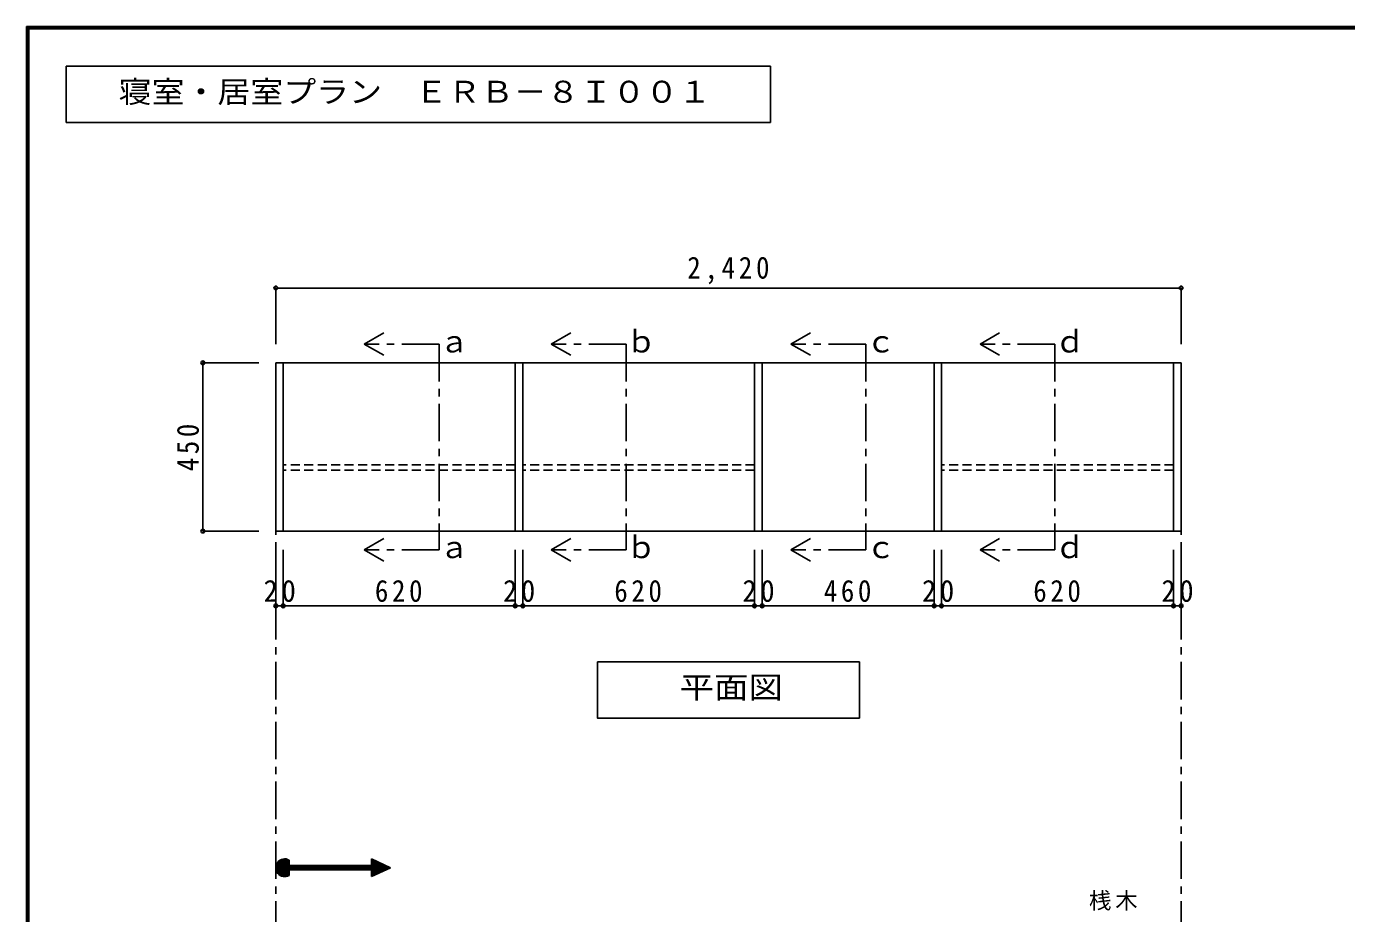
# Model space of a CAD drawing. Units: millimetres at full size, sheet at 1:20. Extents: x -3922 to 3878, y -2932 to 2722.
# Drawn here: x -3922 to -393, y 350 to 2722 of the extents above; entities that cross this region are included whole.
import ezdxf
from ezdxf.enums import TextEntityAlignment as Align

# ---------------------------------------------------------------- set-up
doc = ezdxf.new("R2010")
doc.units = ezdxf.units.MM
doc.header["$LTSCALE"] = 20
doc.header["$PDMODE"] = 32
doc.header["$PDSIZE"] = 10
doc.linetypes.add('CHAIN1', pattern=[8, 5, -1, 1, -1])
doc.linetypes.add('DASHED1', pattern=[1.8, 1.2, -0.6])
for name, color, linetype in [('0-2_本体', 2, 'Continuous'), ('0-3_固定棚', 2, 'Continuous'), ('0-4_可動棚', 3, 'Continuous'), ('0-6_ﾊﾟｲﾌﾟﾊﾝｶﾞｰ', 4, 'Continuous'), ('0-A_文字', 7, 'Continuous'), ('0-B_寸法', 4, 'Continuous'), ('F-1_枠', 6, 'Continuous')]:
    doc.layers.add(name, color=color, linetype=linetype)
doc.styles.add('ＭＳ ゴシック', font='')
doc.styles.get('ＭＳ ゴシック').set_extended_font_data('MS Gothic')

msp = doc.modelspace()

# ---------------------------------------------------------------- linework, layer by layer
at = {"layer": '0-2_本体'}
for p, q in [((-3255.36, 1822.73), (-3235.36, 1822.73)), ((-3255.36, 1372.73), (-3255.36, 1822.73)), ((-3235.36, 1372.73), (-3235.36, 1822.73)), ((-2615.36, 1372.73), (-2615.36, 1822.73)), ((-2615.36, 1822.73), (-2595.36, 1822.73)), ((-2595.36, 1372.73), (-2595.36, 1822.73)), ((-1955.36, 1372.73), (-1955.36, 1822.73)), ((-1475.36, 1372.73), (-1475.36, 1822.73)), ((-835.36, 1372.73), (-835.36, 1822.73)), ((-3255.36, 1372.73), (-3235.36, 1372.73)), ((-2615.36, 1372.73), (-2595.36, 1372.73)), ((-1975.36, 1372.73), (-1955.36, 1372.73)), ((-1495.36, 1372.73), (-1475.36, 1372.73)), ((-855.36, 1372.73), (-835.36, 1372.73))]:
    msp.add_line(p, q, dxfattribs=at)
at = {"layer": '0-2_本体', "color": 3}
msp.add_line((-3255.36, 1372.73), (-835.36, 1372.73), dxfattribs=at)
at = {"layer": '0-2_本体'}
for points in [[(-1975.36, 1372.73), (-1975.36, 1822.73), (-1955.36, 1822.73)], [(-1495.36, 1372.73), (-1495.36, 1822.73), (-1475.36, 1822.73)], [(-855.36, 1372.73), (-855.36, 1822.73), (-835.36, 1822.73)]]:
    msp.add_lwpolyline(points, dxfattribs=at)
at = {"layer": '0-3_固定棚', "color": 3}
for p, q in [((-3235.36, 1822.73), (-2615.36, 1822.73)), ((-1955.36, 1822.73), (-855.36, 1822.73))]:
    msp.add_line(p, q, dxfattribs=at)
at = {"layer": '0-4_可動棚'}
msp.add_line((-2595.36, 1822.73), (-1975.36, 1822.73), dxfattribs=at)
at = {"layer": '0-6_ﾊﾟｲﾌﾟﾊﾝｶﾞｰ', "linetype": 'DASHED1'}
for p, q in [((-2615.36, 1550.22), (-3235.36, 1550.22)), ((-2615.36, 1535.24), (-3235.36, 1535.24)), ((-1975.36, 1550.22), (-2595.36, 1550.22)), ((-1975.36, 1535.24), (-2595.36, 1535.24)), ((-855.36, 1550.22), (-1475.36, 1550.22)), ((-855.36, 1535.24), (-1475.36, 1535.24))]:
    msp.add_line(p, q, dxfattribs=at)
at = {"layer": '0-A_文字'}
for p, q in [((-3815.36, 2615.63), (-3815.36, 2465.63)), ((-1933.23, 2615.63), (-3815.36, 2615.63)), ((-1933.23, 2465.63), (-1933.23, 2615.63)), ((-3815.36, 2465.63), (-1933.23, 2465.63)), ((-3018.85, 1872.73), (-2966.89, 1902.73)), ((-3018.85, 1872.73), (-2966.89, 1842.73)), ((-2518.83, 1872.73), (-2466.87, 1902.73)), ((-2518.83, 1872.73), (-2466.87, 1842.73)), ((-1878.14, 1872.73), (-1826.18, 1902.73)), ((-1878.14, 1872.73), (-1826.18, 1842.73)), ((-1372.4, 1872.73), (-1320.44, 1902.73)), ((-1372.4, 1872.73), (-1320.44, 1842.73)), ((-3018.85, 1322.73), (-2966.89, 1352.73)), ((-2518.83, 1322.73), (-2466.87, 1352.73)), ((-1878.14, 1322.73), (-1826.18, 1352.73)), ((-1372.4, 1322.73), (-1320.44, 1352.73)), ((-3018.85, 1322.73), (-2966.89, 1292.73)), ((-2518.83, 1322.73), (-2466.87, 1292.73)), ((-1878.14, 1322.73), (-1826.18, 1292.73)), ((-1372.4, 1322.73), (-1320.44, 1292.73)), ((-1694.76, 1022.73), (-2395.76, 1022.73)), ((-1694.76, 1022.73), (-1694.76, 872.73)), ((-3255.36, 472.25), (-3231.4, 496.2)), ((-3255.22, 475.22), (-3234.38, 496.06)), ((-3255.17, 469.61), (-3228.76, 496.02)), ((-3254.74, 467.21), (-3226.37, 495.58)), ((-3254.56, 478.71), (-3237.86, 495.4)), ((-3254.11, 465.01), (-3224.17, 494.96)), ((-3253.32, 462.98), (-3222.14, 494.16)), ((-2999.46, 496.21), (-2948.64, 472.6)), ((-2999.46, 478.49), (-2999.46, 496.21)), ((-2999.46, 493.39), (-2997.54, 495.31)), ((-2999.46, 490.56), (-2995.61, 494.42)), ((-3252.8, 483.29), (-3242.45, 493.65)), ((-3252.37, 461.09), (-3220.25, 493.22)), ((-3251.29, 459.34), (-3219.95, 490.69)), ((-3250.09, 457.72), (-3219.95, 487.86)), ((-3248.76, 456.22), (-3219.95, 485.03)), ((-3247.31, 454.84), (-3219.95, 482.21)), ((-3245.75, 453.58), (-3219.95, 479.38)), ((-3244.05, 452.44), (-3218, 478.49)), ((-3242.23, 451.44), (-3215.18, 478.49)), ((-3240.27, 450.57), (-3212.35, 478.49)), ((-3238.14, 449.87), (-3209.52, 478.49)), ((-3235.84, 449.34), (-3219.95, 465.23)), ((-3233.32, 449.04), (-3219.95, 462.41)), ((-3230.51, 449.02), (-3219.95, 459.58)), ((-3219.95, 466.7), (-3219.95, 452.15)), ((-3219.95, 466.7), (-2999.46, 466.7)), ((-3218.48, 466.7), (-3206.69, 478.49)), ((-3215.66, 466.7), (-3203.86, 478.49)), ((-3212.83, 466.7), (-3201.03, 478.49)), ((-3210, 466.7), (-3198.2, 478.49)), ((-3207.17, 466.7), (-3195.38, 478.49)), ((-3204.34, 466.7), (-3192.55, 478.49)), ((-3201.51, 466.7), (-3189.72, 478.49)), ((-3198.68, 466.7), (-3186.89, 478.49)), ((-3195.86, 466.7), (-3184.06, 478.49)), ((-3193.03, 466.7), (-3181.23, 478.49)), ((-3190.2, 466.7), (-3178.41, 478.49)), ((-3187.37, 466.7), (-3175.58, 478.49)), ((-3184.54, 466.7), (-3172.75, 478.49)), ((-3181.71, 466.7), (-3169.92, 478.49)), ((-3178.89, 466.7), (-3167.09, 478.49)), ((-3176.06, 466.7), (-3164.26, 478.49)), ((-3173.23, 466.7), (-3161.43, 478.49)), ((-3170.4, 466.7), (-3158.61, 478.49)), ((-3167.57, 466.7), (-3155.78, 478.49)), ((-3164.74, 466.7), (-3152.95, 478.49)), ((-3161.92, 466.7), (-3150.12, 478.49)), ((-3159.09, 466.7), (-3147.29, 478.49)), ((-3156.26, 466.7), (-3144.46, 478.49)), ((-3153.43, 466.7), (-3141.64, 478.49)), ((-3150.6, 466.7), (-3138.81, 478.49)), ((-3147.77, 466.7), (-3135.98, 478.49)), ((-3144.94, 466.7), (-3133.15, 478.49)), ((-3142.12, 466.7), (-3130.32, 478.49)), ((-3139.29, 466.7), (-3127.49, 478.49)), ((-3136.46, 466.7), (-3124.67, 478.49)), ((-3133.63, 466.7), (-3121.84, 478.49)), ((-3130.8, 466.7), (-3119.01, 478.49)), ((-3127.97, 466.7), (-3116.18, 478.49)), ((-3125.15, 466.7), (-3113.35, 478.49)), ((-3122.32, 466.7), (-3110.52, 478.49)), ((-3119.49, 466.7), (-3107.69, 478.49)), ((-3116.66, 466.7), (-3104.87, 478.49)), ((-3113.83, 466.7), (-3102.04, 478.49)), ((-3111, 466.7), (-3099.21, 478.49)), ((-3108.17, 466.7), (-3096.38, 478.49)), ((-3105.35, 466.7), (-3093.55, 478.49)), ((-3102.52, 466.7), (-3090.72, 478.49)), ((-3099.69, 466.7), (-3087.9, 478.49)), ((-3096.86, 466.7), (-3085.07, 478.49)), ((-3094.03, 466.7), (-3082.24, 478.49)), ((-3091.2, 466.7), (-3079.41, 478.49)), ((-3088.38, 466.7), (-3076.58, 478.49)), ((-3085.55, 466.7), (-3073.75, 478.49)), ((-3082.72, 466.7), (-3070.93, 478.49)), ((-3079.89, 466.7), (-3068.1, 478.49)), ((-3077.06, 466.7), (-3065.27, 478.49)), ((-3074.23, 466.7), (-3062.44, 478.49)), ((-3071.41, 466.7), (-3059.61, 478.49)), ((-3068.58, 466.7), (-3056.78, 478.49)), ((-3065.75, 466.7), (-3053.95, 478.49)), ((-3062.92, 466.7), (-3051.13, 478.49)), ((-3060.09, 466.7), (-3048.3, 478.49)), ((-3057.26, 466.7), (-3045.47, 478.49)), ((-3054.43, 466.7), (-3042.64, 478.49)), ((-3051.61, 466.7), (-3039.81, 478.49)), ((-3048.78, 466.7), (-3036.98, 478.49)), ((-3045.95, 466.7), (-3034.16, 478.49)), ((-3043.12, 466.7), (-3031.33, 478.49)), ((-3040.29, 466.7), (-3028.5, 478.49)), ((-3037.46, 466.7), (-3025.67, 478.49)), ((-3034.64, 466.7), (-3022.84, 478.49)), ((-3031.81, 466.7), (-3020.01, 478.49)), ((-3028.98, 466.7), (-3017.19, 478.49)), ((-3026.15, 466.7), (-3014.36, 478.49)), ((-3023.32, 466.7), (-3011.53, 478.49)), ((-3020.49, 466.7), (-3008.7, 478.49)), ((-3017.67, 466.7), (-3005.87, 478.49)), ((-3014.84, 466.7), (-3003.04, 478.49)), ((-3012.01, 466.7), (-3000.21, 478.49)), ((-3009.18, 466.7), (-2985.95, 489.93)), ((-3006.35, 466.7), (-2984.02, 489.03)), ((-3003.52, 466.7), (-2982.09, 488.13)), ((-3000.69, 466.7), (-2980.16, 487.24)), ((-2999.46, 487.73), (-2993.68, 493.52)), ((-2999.46, 484.9), (-2991.74, 492.62)), ((-2999.46, 482.07), (-2989.81, 491.72)), ((-2999.46, 479.24), (-2987.88, 490.83)), ((-2999.46, 465.1), (-2978.23, 486.34)), ((-2999.46, 462.27), (-2976.29, 485.44)), ((-2999.46, 459.45), (-2974.36, 484.55)), ((-2999.46, 456.62), (-2972.43, 483.65)), ((-2999.46, 453.79), (-2970.5, 482.75)), ((-2999.46, 450.96), (-2968.57, 481.85)), ((-2999.46, 448.99), (-2948.64, 472.6)), ((-2999.46, 466.7), (-2999.46, 448.99)), ((-2997.87, 449.73), (-2966.64, 480.96)), ((-2992.59, 452.18), (-2964.71, 480.06)), ((-2987.3, 454.64), (-2962.78, 479.16)), ((-2982.02, 457.09), (-2960.85, 478.26)), ((-2976.74, 459.54), (-2958.91, 477.37)), ((-2971.45, 462), (-2956.98, 476.47)), ((-2966.17, 464.45), (-2955.05, 475.57)), ((-2960.89, 466.91), (-2953.12, 474.68)), ((-2955.61, 469.36), (-2951.19, 473.78)), ((-2950.32, 471.82), (-2949.26, 472.88)), ((-3227.29, 449.41), (-3219.95, 456.75)), ((-3223.33, 450.54), (-3219.95, 453.92))]:
    msp.add_line(p, q, dxfattribs=at)
at = {"layer": '0-A_文字', "linetype": 'CHAIN1'}
for p, q in [((-2818.85, 1872.73), (-3018.85, 1872.73)), ((-2818.85, 1872.73), (-2818.85, 1322.73)), ((-2318.83, 1872.73), (-2518.83, 1872.73)), ((-2318.83, 1872.73), (-2318.83, 1322.73)), ((-1678.14, 1872.73), (-1878.14, 1872.73)), ((-1678.14, 1872.73), (-1678.14, 1322.73)), ((-1172.4, 1872.73), (-1372.4, 1872.73)), ((-1172.4, 1872.73), (-1172.4, 1322.73)), ((-3255.36, 1822.73), (-3255.36, -1711.27)), ((-835.36, 1822.73), (-835.36, -1711.27)), ((-2818.85, 1322.73), (-3018.85, 1322.73)), ((-2318.83, 1322.73), (-2518.83, 1322.73)), ((-1678.14, 1322.73), (-1878.14, 1322.73)), ((-1172.4, 1322.73), (-1372.4, 1322.73))]:
    msp.add_line(p, q, dxfattribs=at)
at = {"layer": '0-A_文字'}
for points in [[(-2395.76, 1022.73), (-2395.76, 872.73), (-1694.76, 872.73)], [(-3219.95, 493.04), (-3219.95, 478.49), (-2999.46, 478.49)]]:
    msp.add_lwpolyline(points, dxfattribs=at)
msp.add_arc((-3231.75, 472.6), 23.61, 60, 300, dxfattribs=at)
at = {"layer": '0-B_寸法'}
for p, q in [((-3255.36, 2022.73), (-3255.36, 1872.73)), ((-3255.36, 2022.73), (-835.36, 2022.73)), ((-835.36, 2022.73), (-835.36, 1872.73)), ((-3450.36, 1822.73), (-3300.36, 1822.73)), ((-3450.36, 1822.73), (-3450.36, 1372.73)), ((-3450.36, 1372.73), (-3300.36, 1372.73)), ((-3255.36, 1172.73), (-3255.36, 1322.73)), ((-3235.36, 1172.73), (-3235.36, 1322.73)), ((-2615.36, 1172.73), (-2615.36, 1322.73)), ((-2595.36, 1172.73), (-2595.36, 1322.73)), ((-2595.36, 1172.73), (-2595.36, 1322.73)), ((-1975.36, 1172.73), (-1975.36, 1322.73)), ((-1955.36, 1172.73), (-1955.36, 1322.73)), ((-1955.36, 1172.73), (-1955.36, 1322.73)), ((-1495.36, 1172.73), (-1495.36, 1322.73)), ((-1475.36, 1172.73), (-1475.36, 1322.73)), ((-855.36, 1172.73), (-855.36, 1322.73)), ((-835.36, 1172.73), (-835.36, 1322.73)), ((-3255.36, 1172.73), (-3235.36, 1172.73)), ((-3235.36, 1172.73), (-2615.36, 1172.73)), ((-2615.36, 1172.73), (-2595.36, 1172.73)), ((-2595.36, 1172.73), (-1975.36, 1172.73)), ((-1975.36, 1172.73), (-1955.36, 1172.73)), ((-1955.36, 1172.73), (-1495.36, 1172.73)), ((-1495.36, 1172.73), (-1475.36, 1172.73)), ((-1475.36, 1172.73), (-855.36, 1172.73)), ((-855.36, 1172.73), (-835.36, 1172.73))]:
    msp.add_line(p, q, dxfattribs=at)
at = {"layer": '0-B_寸法', "color": 7}
for p in [(-3255.36, 2022.73), (-835.36, 2022.73), (-3450.36, 1822.73), (-3450.36, 1372.73), (-3255.36, 1172.73), (-3235.36, 1172.73), (-2615.36, 1172.73), (-2595.36, 1172.73), (-1975.36, 1172.73), (-1955.36, 1172.73), (-1495.36, 1172.73), (-1475.36, 1172.73), (-855.36, 1172.73), (-835.36, 1172.73)]:
    msp.add_point(p, dxfattribs=at)
at = {"layer": 'F-1_枠'}
for p, q in [((-3922.03, 2722.29), (-3922.03, -2864.37)), ((-3922.03, 2722.29), (3877.97, 2722.29)), ((-3922.03, 2718.96), (3877.97, 2718.96)), ((-3918.7, 2722.29), (-3918.7, -2864.37)), ((-3915.36, 2722.29), (-3915.36, -2864.37)), ((-3922.03, 2715.63), (3877.97, 2715.63))]:
    msp.add_line(p, q, dxfattribs=at)

# ---------------------------------------------------------------- texts
at = {"layer": '0-A_文字', "style": 'ＭＳ ゴシック'}
for s, width, p in [('寝室・居室プラン\u3000ＥＲＢ－８Ｉ００１', 1.1, (-3675.36, 2500.63)), ('平面図', 1.15, (-2175.76, 907.73))]:
    msp.add_text(s, height=58.65, dxfattribs=dict(at, width=width)).set_placement(p, align=Align.BOTTOM_LEFT)
for s, p in [('ｂ', (-2318.83, 1832.73)), ('ｄ', (-1172.4, 1832.73)), ('ａ', (-2818.85, 1832.73)), ('ｃ', (-1678.14, 1832.73)), ('ａ', (-2818.85, 1282.73)), ('ｂ', (-2318.83, 1282.73)), ('ｃ', (-1678.14, 1282.73)), ('ｄ', (-1172.4, 1282.73))]:
    msp.add_text(s, height=58.65, dxfattribs=at).set_placement(p, align=Align.BOTTOM_LEFT)
at = {"layer": '0-A_文字', "insert": (-1081.57, 358.08), "char_height": 43.99, "attachment_point": 7, "style": 'ＭＳ ゴシック'}
msp.add_mtext('\\T1.17;桟木', dxfattribs=at)
at = {"layer": '0-B_寸法', "color": 7, "char_height": 58.65, "attachment_point": 7, "style": 'ＭＳ ゴシック'}
for s, insert in [('\\T1.28;\\W0.9;2,420', (-2155.36, 2032.73)), ('\\T1.27;\\W0.95;20', (-3287.86, 1182.73)), ('\\T1.27;\\W0.9;620', (-2990.36, 1182.73)), ('\\T1.27;\\W0.95;20', (-2647.86, 1182.73)), ('\\T1.27;\\W0.9;620', (-2350.36, 1182.73)), ('\\T1.27;\\W0.95;20', (-2007.86, 1182.73)), ('\\T1.27;\\W0.9;460', (-1790.36, 1182.73)), ('\\T1.27;\\W0.95;20', (-1527.86, 1182.73)), ('\\T1.27;\\W0.9;620', (-1230.36, 1182.73)), ('\\T1.27;\\W0.95;20', (-887.86, 1182.73))]:
    msp.add_mtext(s, dxfattribs=dict(at, insert=insert))
at = {"layer": '0-B_寸法', "color": 7, "insert": (-3460.36, 1532.73), "char_height": 58.65, "attachment_point": 7, "rotation": 90, "style": 'ＭＳ ゴシック'}
msp.add_mtext('\\T1.27;\\W0.9;450', dxfattribs=at)

doc.saveas('drawing.dxf')
